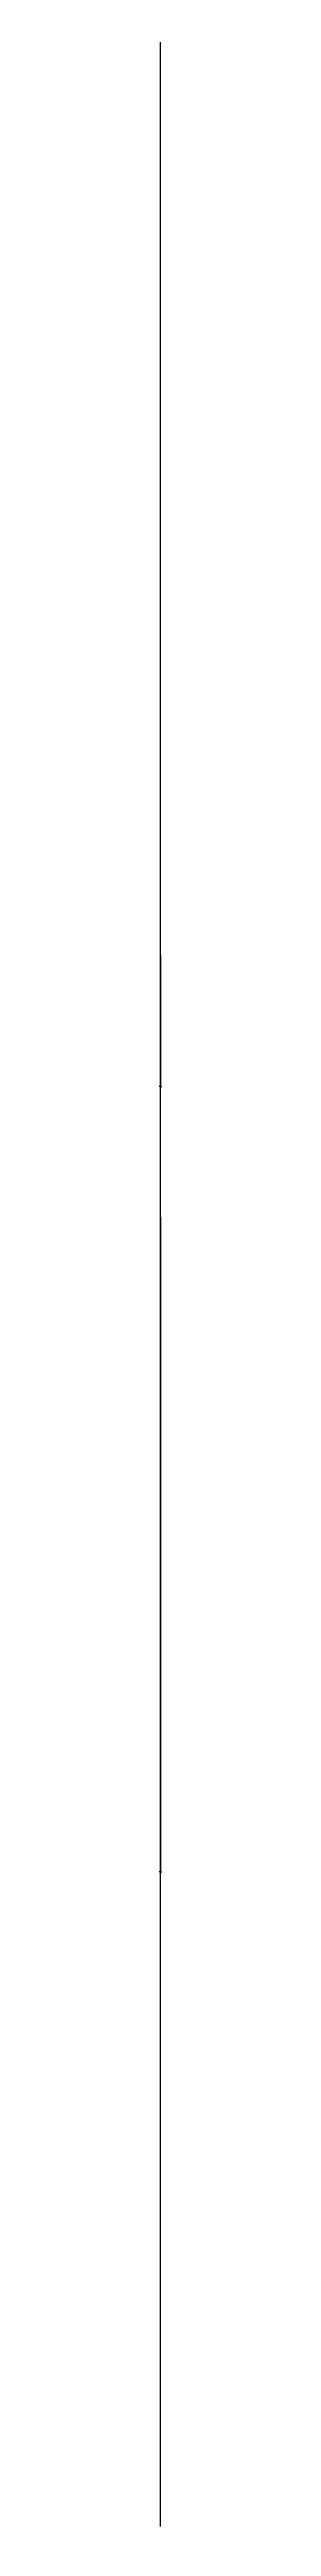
# Model space of a CAD drawing. Header units: metres. Extents: x -3692 to 571, y -2970 to 1681.
# Drawn here: x -2554 to -2553, y -2202 to -1256 of the extents above; entities that cross this region are included whole.
import ezdxf

# ---------------------------------------------------------------- set-up
doc = ezdxf.new("R2010")
doc.units = ezdxf.units.M
doc.layers.add('PUB_DIM', color=3, linetype='Continuous')
doc.dimstyles.get("Standard").update_dxf_attribs({"dimtxt": 2.5, "dimasz": 2.5, "dimexe": 1.25, "dimexo": 0.625, "dimtad": 1, "dimcen": 2.5, "dimazin": 3, "dimtfac": 1, "dimtmove": 0, "dimatfit": 3})

# ---------------------------------------------------------------- blocks, each defined once
blk = doc.blocks.new('*D5')
for p, q in [((-2553.13, -1701.52), (-2553.13, -1951.52)), ((-2553.38, -1951.52), (-2553.63, -1951.52)), ((-2553.13, -2201.52), (-2553.13, -1951.52)), ((-2553.13, -1951.52), (-2553.13, -1951.52)), ((-2552.88, -1951.52), (-2552.63, -1951.52))]:
    blk.add_line(p, q)
at = {"layer": 'Defpoints'}
for p in [(-2553.13, -1701.52), (-2553.13, -1951.52), (-2553.13, -2201.52)]:
    blk.add_point(p, dxfattribs=at)
at = {"layer": 'PUB_DIM', "insert": (-2553.13, -1950.395), "char_height": 1, "attachment_point": 5}
blk.add_mtext('0', dxfattribs=at)
blk = doc.blocks.new('*D6')
for p, q in [((-2553.13, -1601.52), (-2553.13, -1651.52)), ((-2553.38, -1651.52), (-2553.63, -1651.52)), ((-2553.13, -1701.52), (-2553.13, -1651.52)), ((-2553.13, -1651.52), (-2553.13, -1651.52)), ((-2552.88, -1651.52), (-2552.63, -1651.52))]:
    blk.add_line(p, q)
at = {"layer": 'Defpoints'}
for p in [(-2553.13, -1601.52), (-2553.13, -1651.52), (-2553.13, -1701.52)]:
    blk.add_point(p, dxfattribs=at)
at = {"layer": 'PUB_DIM', "insert": (-2553.13, -1650.395), "char_height": 1, "attachment_point": 5}
blk.add_mtext('0', dxfattribs=at)
blk = doc.blocks.new('*D7')
for p, q in [((-2553.13, 198.48), (-2553.13, -701.52)), ((-2553.38, -701.52), (-2553.63, -701.52)), ((-2553.13, -1601.52), (-2553.13, -701.52)), ((-2553.13, -701.52), (-2553.13, -701.52)), ((-2552.88, -701.52), (-2552.63, -701.52))]:
    blk.add_line(p, q)
at = {"layer": 'Defpoints'}
for p in [(-2553.13, 198.48), (-2553.13, -701.52), (-2553.13, -1601.52)]:
    blk.add_point(p, dxfattribs=at)
at = {"layer": 'PUB_DIM', "insert": (-2553.13, -700.395), "char_height": 1, "attachment_point": 5}
blk.add_mtext('0', dxfattribs=at)
blk = doc.blocks.new('*D10')
for p, q in [((-2553.13, 898.48), (-2553.13, -651.52)), ((-2553.38, -651.52), (-2553.63, -651.52)), ((-2553.13, -2201.52), (-2553.13, -651.52)), ((-2553.13, -651.52), (-2553.13, -651.52)), ((-2552.88, -651.52), (-2552.63, -651.52))]:
    blk.add_line(p, q)
at = {"layer": 'Defpoints'}
for p in [(-2553.13, 898.48), (-2553.13, -651.52), (-2553.13, -2201.52)]:
    blk.add_point(p, dxfattribs=at)
at = {"layer": 'PUB_DIM', "insert": (-2553.13, -650.395), "char_height": 1, "attachment_point": 5}
blk.add_mtext('0', dxfattribs=at)

msp = doc.modelspace()

# ---------------------------------------------------------------- dimensions: what is measured, and where the dimension line sits
at = {"layer": 'PUB_DIM'}
for base, p1, p2, picture, middle in [((-2553.13, -651.52), (-2553.13, -2201.52), (-2553.13, 898.48), '*D10', (-2553.13, -650.395)), ((-2553.13, -701.52), (-2553.13, -1601.52), (-2553.13, 198.48), '*D7', (-2553.13, -700.395)), ((-2553.13, -1651.52), (-2553.13, -1701.52), (-2553.13, -1601.52), '*D6', (-2553.13, -1650.395)), ((-2553.13, -1951.52), (-2553.13, -2201.52), (-2553.13, -1701.52), '*D5', (-2553.13, -1950.395))]:
    dim = msp.add_linear_dim(base=base, p1=p1, p2=p2, dimstyle='Standard', dxfattribs=at)
    dim.commit()
    dim.dimension.update_dxf_attribs({"geometry": picture, "text_midpoint": middle})

doc.saveas('drawing.dxf')
